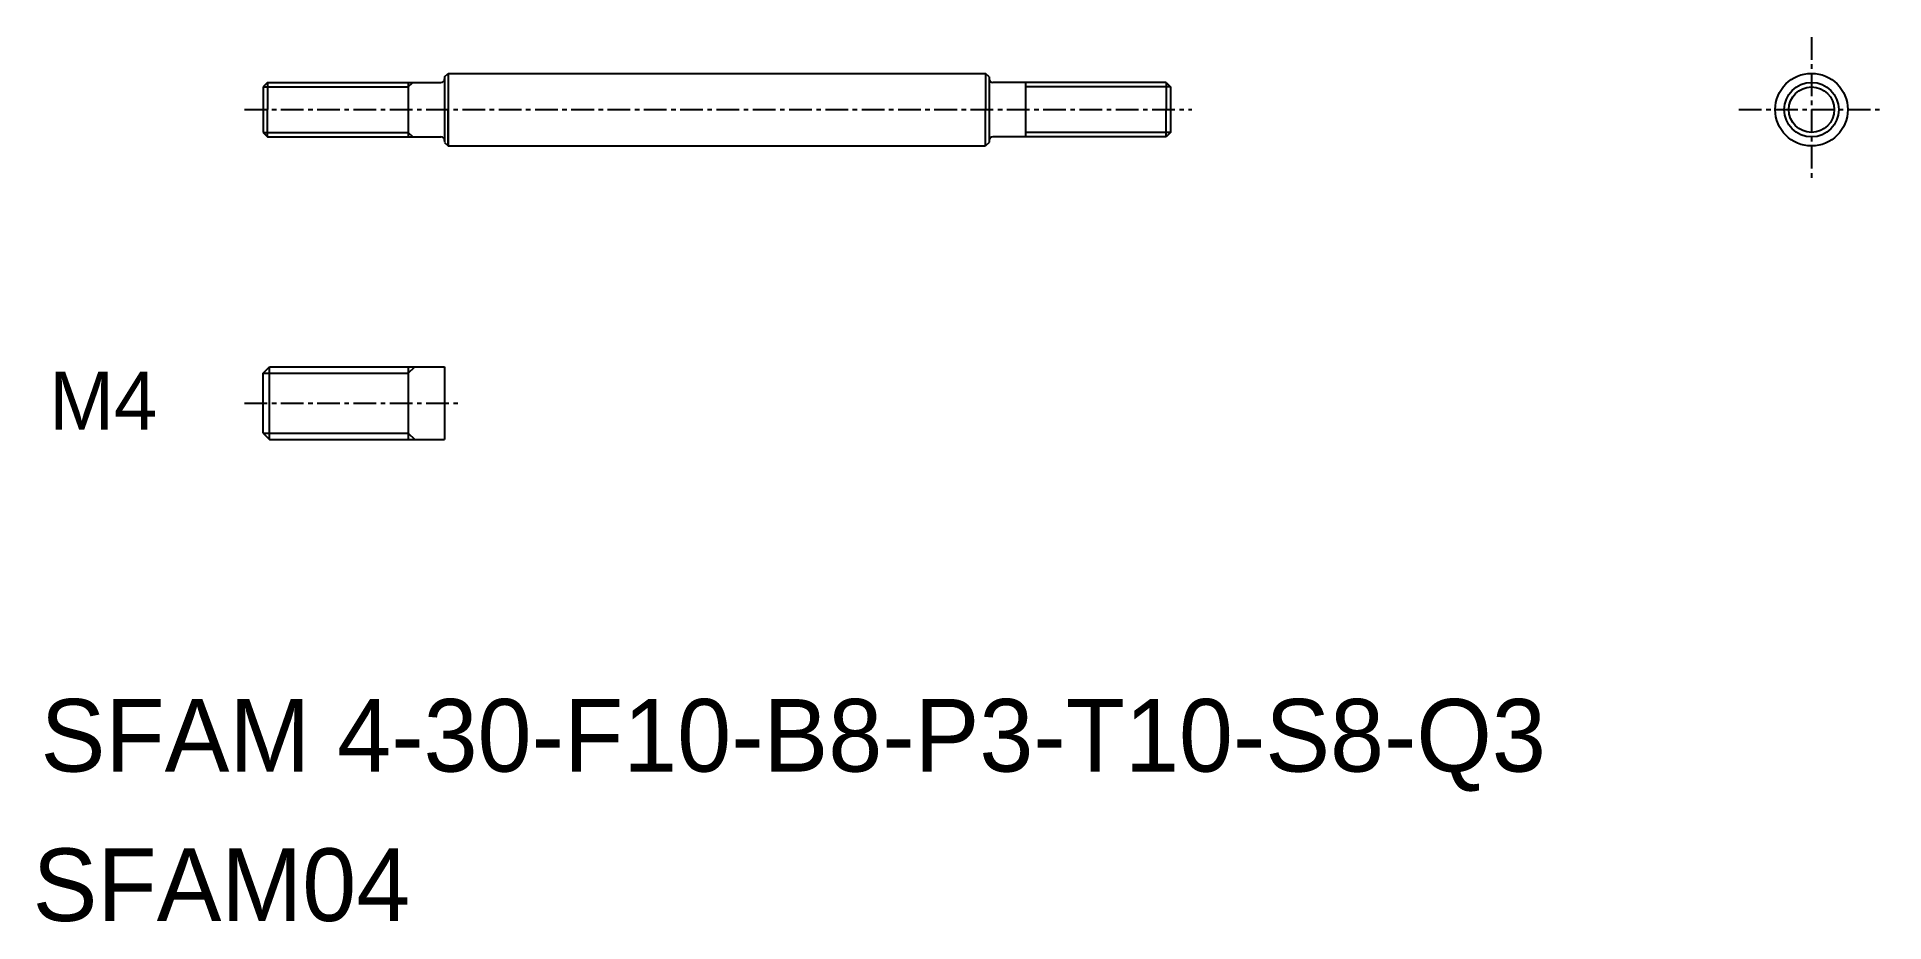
# Model space of a CAD drawing. Extents: x 260 to 362, y 165 to 214.
import ezdxf
from ezdxf.enums import TextEntityAlignment as Align

# ---------------------------------------------------------------- set-up
doc = ezdxf.new("R2010")
doc.units = 0
doc.linetypes.add('CENTER', pattern=[2, 1.25, -0.25, 0.25, -0.25])
doc.layers.get('0').update_dxf_attribs({"linetype": 'CONTINUOUS'})
doc.layers.add('CENTER', color=1, linetype='CENTER')

msp = doc.modelspace()

# ---------------------------------------------------------------- linework, layer by layer
at = {"color": 7, "linetype": 'CONTINUOUS'}
for p, q in [((272.84, 211.72), (272.59, 211.47)), ((272.84, 211.72), (282.39, 211.72)), ((272.84, 211.72), (272.84, 210.22)), ((280.59, 211.72), (280.59, 208.72)), ((282.59, 212.02), (282.79, 212.22)), ((282.59, 212.02), (282.59, 208.43)), ((282.79, 212.22), (312.39, 212.22)), ((282.79, 212.22), (282.79, 208.22)), ((282.79, 212.22), (282.79, 210.22)), ((312.59, 212.02), (312.39, 212.22)), ((312.39, 212.22), (312.39, 210.22)), ((312.59, 212.02), (312.59, 208.43)), ((322.34, 211.72), (312.79, 211.72)), ((314.59, 211.72), (314.59, 208.72)), ((322.34, 211.72), (322.34, 210.22)), ((322.34, 211.72), (322.59, 211.47)), ((272.59, 211.47), (272.59, 208.97)), ((322.59, 211.47), (322.59, 208.97)), ((272.84, 208.72), (272.84, 210.22)), ((282.79, 208.22), (282.79, 210.22)), ((312.39, 208.22), (312.39, 210.22)), ((322.34, 208.72), (322.34, 210.22)), ((272.59, 208.97), (272.84, 208.72)), ((272.84, 208.72), (282.39, 208.72)), ((273.09, 208.72), (282.29, 208.72)), ((322.34, 208.72), (312.79, 208.72)), ((322.59, 208.97), (322.34, 208.72)), ((282.59, 208.42), (282.79, 208.22)), ((282.79, 208.22), (312.39, 208.22)), ((312.59, 208.42), (312.39, 208.22)), ((272.59, 195.71), (272.94, 196.06)), ((272.94, 192.06), (272.94, 196.06)), ((272.94, 196.06), (282.59, 196.06)), ((280.59, 196.06), (280.59, 192.06)), ((272.59, 192.41), (272.94, 192.06)), ((272.94, 192.06), (282.59, 192.06))]:
    msp.add_line(p, q, dxfattribs=at)
at = {"color": 3, "linetype": 'CONTINUOUS'}
for p, q in [((280.59, 211.47), (280.84, 211.72)), ((272.59, 211.47), (280.59, 211.47)), ((322.59, 211.47), (314.59, 211.47)), ((272.59, 208.97), (280.59, 208.97)), ((280.59, 208.97), (280.84, 208.72)), ((322.59, 208.97), (314.59, 208.97)), ((272.59, 195.71), (280.59, 195.71)), ((280.59, 195.71), (280.94, 196.06)), ((272.59, 192.41), (280.59, 192.41)), ((280.59, 192.41), (280.94, 192.06))]:
    msp.add_line(p, q, dxfattribs=at)
for p, q in [((312.59, 210.22), (312.59, 210.22)), ((272.59, 192.41), (272.59, 195.71)), ((282.59, 196.06), (282.59, 192.06))]:
    msp.add_line(p, q)
at = {"color": 7, "linetype": 'CONTINUOUS'}
for radius in [2, 1.5]:
    msp.add_circle((357.9, 210.22), radius, dxfattribs=at)
at = {"color": 3, "linetype": 'CONTINUOUS'}
msp.add_circle((357.9, 210.22), 1.25, dxfattribs=at)
at = {"color": 7, "linetype": 'CONTINUOUS'}
for centre, start, end in [((282.39, 211.92), 270, 360), ((312.79, 211.92), 180, 270), ((282.39, 208.52), 360, 90), ((312.79, 208.52), 90, 180)]:
    msp.add_arc(centre, 0.2, start, end, dxfattribs=at)
at = {"layer": 'CENTER', "color": 1, "linetype": 'CENTER'}
for p, q in [((357.9, 214.22), (357.9, 206.22)), ((271.57, 210.22), (323.76, 210.22)), ((353.9, 210.22), (361.9, 210.22)), ((271.57, 194.06), (283.45, 194.06))]:
    msp.add_line(p, q, dxfattribs=at)

# ---------------------------------------------------------------- texts
msp.add_text('M4', height=3.2).set_placement((266.75, 194.19), align=Align.MIDDLE_RIGHT)
for s, p in [('SFAM 4-30-F10-B8-P3-T10-S8-Q3', (260.33, 173.76)), ('SFAM04', (259.89, 165.53))]:
    msp.add_text(s, height=4).set_placement(p)

doc.saveas('drawing.dxf')
